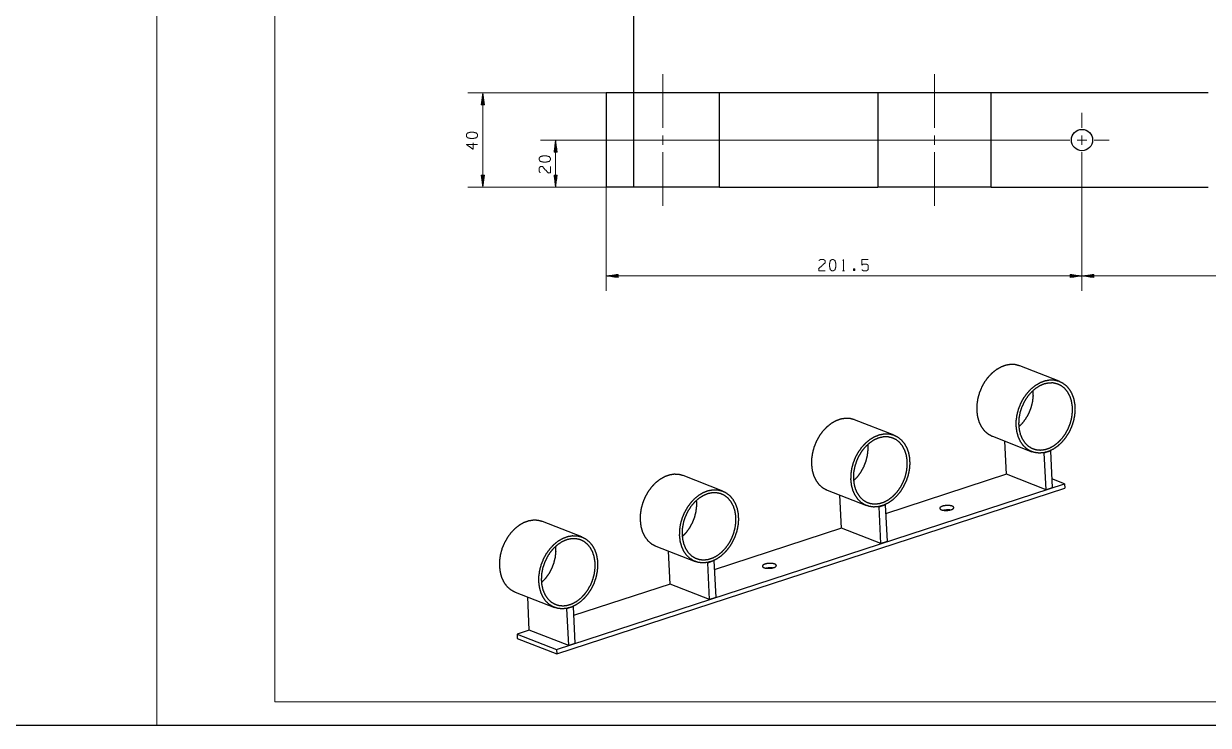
# Model space of a CAD drawing. Header units: millimetres. Extents: x 2210 to 79821, y -19430 to 2344.
# Drawn here: x 12278.5 to 12529.4, y 1492.8 to 1641.3 of the extents above; entities that cross this region are included whole.
import ezdxf

# ---------------------------------------------------------------- set-up
doc = ezdxf.new("R2010")
doc.units = ezdxf.units.MM
doc.layers.add('101', color=7, linetype='Continuous', true_color=0xffffff)

msp = doc.modelspace()

# ---------------------------------------------------------------- linework, layer by layer
for p, q in [((12407.61, 1682.01), (12407.61, 1606.69)), ((2209.78, 1492.82), (13049.16, 1492.82))]:
    msp.add_line(p, q)
at = {"layer": '101', "color": 133, "linetype": 'Continuous', "lineweight": 18}
for p, q in [((12306.67, 1789.82), (12306.67, 1492.82)), ((12331.67, 1784.82), (12331.67, 1497.82)), ((12331.67, 1497.82), (12721.67, 1497.82)), ((12306.67, 1492.82), (12726.67, 1492.82))]:
    msp.add_line(p, q, dxfattribs=at)
at = {"layer": '101', "color": 22, "linetype": 'Continuous', "lineweight": 18}
for p, q in [((12401.86, 1626.69), (12372.55, 1626.69)), ((12375.72, 1626.69), (12375.39, 1624.15)), ((12375.59, 1624.15), (12375.59, 1625.72)), ((12375.64, 1624.15), (12375.64, 1626.11)), ((12375.7, 1624.15), (12375.7, 1626.5)), ((12376.06, 1624.15), (12375.72, 1626.69)), ((12375.72, 1606.69), (12375.72, 1626.69)), ((12375.75, 1624.15), (12375.75, 1626.5)), ((12375.8, 1624.15), (12375.8, 1626.11)), ((12375.85, 1624.15), (12375.85, 1625.72)), ((12375.39, 1624.15), (12375.39, 1624.18)), ((12375.39, 1624.15), (12375.39, 1624.18)), ((12375.39, 1624.15), (12376.06, 1624.15)), ((12375.44, 1624.15), (12375.44, 1624.57)), ((12375.49, 1624.15), (12375.49, 1624.95)), ((12375.54, 1624.15), (12375.54, 1625.34)), ((12375.9, 1624.15), (12375.9, 1625.34)), ((12375.95, 1624.15), (12375.95, 1624.95)), ((12376, 1624.15), (12376, 1624.57)), ((12376.05, 1624.15), (12376.05, 1624.18)), ((12376.05, 1624.15), (12376.05, 1624.18)), ((12496.84, 1616.69), (12387.96, 1616.69)), ((12391.14, 1616.69), (12390.81, 1614.15)), ((12391.01, 1614.15), (12391.01, 1615.72)), ((12391.06, 1614.15), (12391.06, 1616.11)), ((12391.11, 1614.15), (12391.11, 1616.5)), ((12391.47, 1614.15), (12391.14, 1616.69)), ((12391.14, 1606.69), (12391.14, 1616.69)), ((12391.16, 1614.15), (12391.16, 1616.5)), ((12391.22, 1614.15), (12391.22, 1616.11)), ((12391.27, 1614.15), (12391.27, 1615.72)), ((12390.81, 1614.15), (12390.81, 1614.18)), ((12390.81, 1614.15), (12390.81, 1614.18)), ((12390.81, 1614.15), (12391.47, 1614.15)), ((12390.86, 1614.15), (12390.86, 1614.57)), ((12390.91, 1614.15), (12390.91, 1614.95)), ((12390.96, 1614.15), (12390.96, 1615.34)), ((12391.32, 1614.15), (12391.32, 1615.34)), ((12391.37, 1614.15), (12391.37, 1614.95)), ((12391.42, 1614.15), (12391.42, 1614.57)), ((12391.47, 1614.15), (12391.47, 1614.18)), ((12391.47, 1614.15), (12391.47, 1614.18)), ((12502.61, 1610.92), (12502.61, 1584.75)), ((12502.61, 1610.92), (12502.61, 1584.75)), ((12375.39, 1609.23), (12375.39, 1609.2)), ((12375.39, 1609.23), (12375.39, 1609.2)), ((12375.39, 1609.23), (12375.72, 1606.69)), ((12376.06, 1609.23), (12375.39, 1609.23)), ((12375.44, 1609.23), (12375.44, 1608.81)), ((12375.49, 1609.23), (12375.49, 1608.42)), ((12375.54, 1609.23), (12375.54, 1608.04)), ((12375.59, 1609.23), (12375.59, 1607.65)), ((12375.64, 1609.23), (12375.64, 1607.27)), ((12375.7, 1609.23), (12375.7, 1606.88)), ((12375.72, 1606.69), (12376.06, 1609.23)), ((12375.75, 1609.23), (12375.75, 1606.88)), ((12375.8, 1609.23), (12375.8, 1607.27)), ((12375.85, 1609.23), (12375.85, 1607.65)), ((12375.9, 1609.23), (12375.9, 1608.04)), ((12375.95, 1609.23), (12375.95, 1608.42)), ((12376, 1609.23), (12376, 1608.81)), ((12376.05, 1609.23), (12376.05, 1609.2)), ((12376.05, 1609.23), (12376.05, 1609.2)), ((12390.81, 1609.23), (12390.81, 1609.2)), ((12390.81, 1609.23), (12390.81, 1609.2)), ((12390.81, 1609.23), (12391.14, 1606.69)), ((12391.47, 1609.23), (12390.81, 1609.23)), ((12390.86, 1609.23), (12390.86, 1608.81)), ((12390.91, 1609.23), (12390.91, 1608.42)), ((12390.96, 1609.23), (12390.96, 1608.04)), ((12391.01, 1609.23), (12391.01, 1607.65)), ((12391.06, 1609.23), (12391.06, 1607.27)), ((12391.11, 1609.23), (12391.11, 1606.88)), ((12391.14, 1606.69), (12391.47, 1609.23)), ((12391.16, 1609.23), (12391.16, 1606.88)), ((12391.22, 1609.23), (12391.22, 1607.27)), ((12391.27, 1609.23), (12391.27, 1607.65)), ((12391.32, 1609.23), (12391.32, 1608.04)), ((12391.37, 1609.23), (12391.37, 1608.42)), ((12391.42, 1609.23), (12391.42, 1608.81)), ((12391.47, 1609.23), (12391.47, 1609.2)), ((12391.47, 1609.23), (12391.47, 1609.2)), ((12401.86, 1606.69), (12372.55, 1606.69)), ((12401.86, 1606.69), (12387.96, 1606.69)), ((12401.86, 1606.69), (12401.86, 1584.75)), ((12404.4, 1588.26), (12401.86, 1587.93)), ((12502.61, 1587.93), (12401.86, 1587.93)), ((12401.86, 1587.93), (12404.4, 1587.59)), ((12404.4, 1587.95), (12402.05, 1587.95)), ((12404.4, 1587.9), (12402.05, 1587.9)), ((12404.4, 1588), (12402.44, 1588)), ((12404.4, 1588.05), (12402.82, 1588.05)), ((12404.4, 1588.11), (12403.21, 1588.11)), ((12404.4, 1588.16), (12403.59, 1588.16)), ((12404.4, 1588.21), (12403.98, 1588.21)), ((12404.4, 1588.26), (12404.37, 1588.26)), ((12404.4, 1588.26), (12404.37, 1588.26)), ((12404.4, 1587.59), (12404.4, 1588.26)), ((12500.07, 1588.26), (12500.1, 1588.26)), ((12500.07, 1588.26), (12500.1, 1588.26)), ((12500.07, 1588.26), (12500.07, 1587.59)), ((12502.61, 1587.93), (12500.07, 1588.26)), ((12500.07, 1588.21), (12500.49, 1588.21)), ((12500.07, 1588.16), (12500.87, 1588.16)), ((12500.07, 1588.11), (12501.26, 1588.11)), ((12500.07, 1588.05), (12501.64, 1588.05)), ((12500.07, 1588), (12502.03, 1588)), ((12500.07, 1587.95), (12502.42, 1587.95)), ((12500.07, 1587.59), (12502.61, 1587.93)), ((12500.07, 1587.9), (12502.42, 1587.9)), ((12505.15, 1588.26), (12502.61, 1587.93)), ((12502.61, 1587.93), (12505.15, 1587.59)), ((12502.61, 1587.93), (12575.11, 1587.93)), ((12505.15, 1587.95), (12502.8, 1587.95)), ((12505.15, 1587.9), (12502.8, 1587.9)), ((12505.15, 1588), (12503.19, 1588)), ((12505.15, 1588.05), (12503.57, 1588.05)), ((12505.15, 1588.11), (12503.96, 1588.11)), ((12505.15, 1588.16), (12504.34, 1588.16)), ((12505.15, 1588.21), (12504.73, 1588.21)), ((12505.15, 1588.26), (12505.12, 1588.26)), ((12505.15, 1588.26), (12505.12, 1588.26)), ((12505.15, 1587.59), (12505.15, 1588.26)), ((12404.4, 1587.85), (12402.44, 1587.85)), ((12404.4, 1587.8), (12402.82, 1587.8)), ((12404.4, 1587.75), (12403.21, 1587.75)), ((12404.4, 1587.7), (12403.59, 1587.7)), ((12404.4, 1587.65), (12403.98, 1587.65)), ((12404.4, 1587.6), (12404.37, 1587.6)), ((12404.4, 1587.6), (12404.37, 1587.6)), ((12500.07, 1587.85), (12502.03, 1587.85)), ((12500.07, 1587.8), (12501.64, 1587.8)), ((12500.07, 1587.75), (12501.26, 1587.75)), ((12500.07, 1587.7), (12500.87, 1587.7)), ((12500.07, 1587.65), (12500.49, 1587.65)), ((12500.07, 1587.6), (12500.1, 1587.6)), ((12500.07, 1587.6), (12500.1, 1587.6)), ((12505.15, 1587.85), (12503.19, 1587.85)), ((12505.15, 1587.8), (12503.57, 1587.8)), ((12505.15, 1587.75), (12503.96, 1587.75)), ((12505.15, 1587.7), (12504.34, 1587.7)), ((12505.15, 1587.65), (12504.73, 1587.65)), ((12505.15, 1587.6), (12505.12, 1587.6)), ((12505.15, 1587.6), (12505.12, 1587.6))]:
    msp.add_line(p, q, dxfattribs=at)
at = {"layer": '101', "color": 163, "linetype": 'Continuous', "lineweight": 25}
for p, q in [((12401.86, 1626.69), (12401.86, 1606.69)), ((12459.36, 1626.69), (12425.86, 1626.69)), ((12425.86, 1606.69), (12425.86, 1626.69)), ((12459.36, 1626.69), (12459.36, 1606.69)), ((12529.36, 1626.69), (12483.36, 1626.69)), ((12483.36, 1606.69), (12483.36, 1626.69)), ((12425.86, 1606.69), (12459.36, 1606.69)), ((12483.36, 1606.69), (12529.36, 1606.69)), ((12497.81, 1565.64), (12489.44, 1568.9)), ((12462.82, 1554.23), (12454.46, 1557.49)), ((12483.63, 1553.99), (12491.99, 1550.73)), ((12486.65, 1545.95), (12486.3, 1552.95)), ((12494.62, 1550.49), (12494.55, 1550.51)), ((12494.62, 1550.49), (12495.92, 1550.91)), ((12495.01, 1542.69), (12494.62, 1550.49)), ((12495.92, 1550.91), (12495.87, 1550.93)), ((12495.92, 1550.91), (12496.31, 1543.11)), ((12426.53, 1542.4), (12418.17, 1545.66)), ((12486.65, 1545.95), (12461.03, 1537.59)), ((12495.01, 1542.69), (12486.65, 1545.95)), ((12391.35, 1508.88), (12498.9, 1543.96)), ((12391.39, 1507.94), (12498.95, 1543.02)), ((12496.31, 1543.11), (12495.01, 1542.69)), ((12498.9, 1543.96), (12496.22, 1545)), ((12498.9, 1543.96), (12498.95, 1543.02)), ((12448.64, 1542.58), (12457, 1539.32)), ((12451.66, 1534.54), (12451.32, 1541.54)), ((12459.64, 1539.08), (12459.57, 1539.1)), ((12459.64, 1539.08), (12460.93, 1539.5)), ((12460.03, 1531.28), (12459.64, 1539.08)), ((12460.93, 1539.5), (12460.88, 1539.52)), ((12460.93, 1539.5), (12461.32, 1531.7)), ((12396.73, 1532.68), (12388.37, 1535.94)), ((12451.66, 1534.54), (12424.75, 1525.76)), ((12460.03, 1531.28), (12451.66, 1534.54)), ((12412.36, 1530.75), (12420.72, 1527.49)), ((12461.32, 1531.7), (12460.03, 1531.28)), ((12415.38, 1522.71), (12415.03, 1529.71)), ((12423.35, 1527.24), (12424.65, 1527.67)), ((12424.65, 1527.67), (12424.6, 1527.69)), ((12424.65, 1527.67), (12425.04, 1519.87)), ((12423.35, 1527.24), (12423.28, 1527.27)), ((12423.74, 1519.45), (12423.35, 1527.24)), ((12415.38, 1522.71), (12394.94, 1516.04)), ((12423.74, 1519.45), (12415.38, 1522.71)), ((12382.55, 1521.03), (12390.92, 1517.77)), ((12385.58, 1512.99), (12385.23, 1519.99)), ((12393.55, 1517.52), (12394.84, 1517.95)), ((12394.84, 1517.95), (12394.8, 1517.97)), ((12394.84, 1517.95), (12395.23, 1510.15)), ((12425.04, 1519.87), (12423.74, 1519.45)), ((12393.55, 1517.52), (12393.48, 1517.55)), ((12393.94, 1509.73), (12393.55, 1517.52)), ((12385.58, 1512.99), (12382.99, 1512.14)), ((12393.94, 1509.73), (12385.58, 1512.99)), ((12382.99, 1512.14), (12383.03, 1511.21)), ((12382.99, 1512.14), (12391.35, 1508.88)), ((12383.03, 1511.21), (12391.39, 1507.94)), ((12395.23, 1510.15), (12393.94, 1509.73)), ((12391.35, 1508.88), (12391.39, 1507.94))]:
    msp.add_line(p, q, dxfattribs=at)
at = {"layer": '101', "color": 151, "linetype": 'Continuous', "lineweight": 18}
for p, q in [((12502.61, 1619.28), (12502.61, 1622.45)), ((12413.86, 1617.69), (12413.86, 1615.68)), ((12471.36, 1617.69), (12471.36, 1615.68)), ((12500.02, 1616.69), (12496.84, 1616.69)), ((12501.61, 1616.69), (12503.61, 1616.69)), ((12502.61, 1615.68), (12502.61, 1617.69)), ((12505.2, 1616.69), (12508.37, 1616.69)), ((12502.61, 1614.1), (12502.61, 1610.92))]:
    msp.add_line(p, q, dxfattribs=at)
at = {"layer": '101', "color": 72, "linetype": 'Continuous', "lineweight": 18}
for p, q in [((12451.89, 1589.02), (12452.31, 1589.02)), ((12454.29, 1589.47), (12454.45, 1589.05))]:
    msp.add_line(p, q, dxfattribs=at)
at = {"layer": '101', "color": 163, "linetype": 'Continuous', "lineweight": 25}
msp.add_circle((12502.61, 1616.69), 2.25, dxfattribs=at)
at = {"layer": '101', "color": 151, "linetype": 'Continuous', "lineweight": 18}
for points, knots in [([(12413.86, 1630.61), (12413.86, 1629.03), (12413.86, 1619.28)], [0, 0, 0.140063, 1, 1]), ([(12471.36, 1630.61), (12471.36, 1629.03), (12471.36, 1619.28)], [0, 0, 0.140063, 1, 1]), ([(12413.86, 1614.1), (12413.86, 1605.94), (12413.86, 1602.76)], [0, 0, 0.719874, 1, 1]), ([(12471.36, 1614.1), (12471.36, 1605.94), (12471.36, 1602.76)], [0, 0, 0.719874, 1, 1])]:
    msp.add_open_spline(points, degree=1, knots=knots, dxfattribs=at)
at = {"layer": '101', "color": 163, "linetype": 'Continuous', "lineweight": 25}
for points, knots in [([(12425.86, 1626.69), (12425.45, 1626.69), (12424.25, 1626.69), (12422.34, 1626.69), (12419.86, 1626.69), (12416.96, 1626.69), (12413.86, 1626.69), (12410.75, 1626.69), (12407.86, 1626.69), (12405.37, 1626.69), (12404.34, 1626.69), (12402.77, 1626.69), (12401.96, 1626.69), (12401.86, 1626.69)], [0, 0, 0.017037, 0.066987, 0.146447, 0.25, 0.370591, 0.5, 0.629409, 0.75, 0.853553, 0.896677, 0.96194, 0.995722, 1, 1]), ([(12483.36, 1626.69), (12483.26, 1626.69), (12482.44, 1626.69), (12480.88, 1626.69), (12478.66, 1626.69), (12475.95, 1626.69), (12472.92, 1626.69), (12469.79, 1626.69), (12466.77, 1626.69), (12464.05, 1626.69), (12461.84, 1626.69), (12460.27, 1626.69), (12459.46, 1626.69), (12459.36, 1626.69)], [0, 0, 0.004278, 0.038061, 0.103324, 0.195619, 0.308659, 0.434737, 0.565263, 0.691342, 0.804381, 0.896677, 0.96194, 0.995722, 1, 1]), ([(12425.86, 1606.69), (12425.45, 1606.69), (12424.25, 1606.69), (12422.34, 1606.69), (12419.86, 1606.69), (12416.96, 1606.69), (12413.86, 1606.69), (12410.75, 1606.69), (12407.86, 1606.69), (12405.37, 1606.69), (12404.34, 1606.69), (12402.77, 1606.69), (12401.96, 1606.69), (12401.86, 1606.69)], [0, 0, 0.017037, 0.066987, 0.146447, 0.25, 0.370591, 0.5, 0.629409, 0.75, 0.853553, 0.896677, 0.96194, 0.995722, 1, 1]), ([(12483.36, 1606.69), (12483.26, 1606.69), (12482.44, 1606.69), (12480.88, 1606.69), (12478.66, 1606.69), (12475.95, 1606.69), (12472.92, 1606.69), (12469.79, 1606.69), (12466.77, 1606.69), (12464.05, 1606.69), (12461.84, 1606.69), (12460.27, 1606.69), (12459.46, 1606.69), (12459.36, 1606.69)], [0, 0, 0.004278, 0.038061, 0.103324, 0.195619, 0.308659, 0.434737, 0.565263, 0.691342, 0.804381, 0.896677, 0.96194, 0.995722, 1, 1]), ([(12489.44, 1568.9), (12488.51, 1569.15), (12487.53, 1569.2), (12486.52, 1569.04), (12485.51, 1568.68), (12484.53, 1568.13), (12483.6, 1567.4), (12482.75, 1566.52), (12481.99, 1565.5), (12481.36, 1564.37), (12480.87, 1563.17), (12480.52, 1561.92), (12480.34, 1560.66), (12480.32, 1559.42)], [0, 0, 0.063275, 0.127885, 0.194956, 0.265253, 0.339125, 0.416525, 0.497067, 0.580092, 0.664748, 0.750066, 0.835025, 0.918635, 1, 1]), ([(12488.68, 1556.16), (12488.82, 1554.98), (12489.12, 1553.89), (12489.57, 1552.91), (12490.15, 1552.07), (12490.86, 1551.38), (12491.67, 1550.87), (12492.57, 1550.55), (12493.53, 1550.43), (12494.52, 1550.51), (12495.52, 1550.79), (12496.51, 1551.26), (12497.45, 1551.9), (12498.33, 1552.72), (12499.12, 1553.67), (12499.8, 1554.74), (12500.36, 1555.9), (12500.77, 1557.12), (12501.03, 1558.36), (12501.13, 1559.61), (12501.07, 1560.81), (12500.85, 1561.95), (12500.47, 1562.99), (12499.96, 1563.9), (12499.31, 1564.67), (12498.54, 1565.27), (12497.68, 1565.68), (12496.75, 1565.91), (12495.78, 1565.93), (12494.78, 1565.75), (12493.78, 1565.37), (12492.81, 1564.81), (12491.89, 1564.08), (12491.06, 1563.2), (12490.32, 1562.18), (12489.7, 1561.06), (12489.22, 1559.87), (12488.88, 1558.63), (12488.7, 1557.38), (12488.68, 1556.16)], [0, 0, 0.02694, 0.05271, 0.077255, 0.100648, 0.123101, 0.144953, 0.166637, 0.188611, 0.21129, 0.234979, 0.259854, 0.28595, 0.313183, 0.341366, 0.37024, 0.399491, 0.428781, 0.45777, 0.486138, 0.513609, 0.539978, 0.565134, 0.589086, 0.611973, 0.634076, 0.655787, 0.67756, 0.699841, 0.722994, 0.747263, 0.772752, 0.799434, 0.827171, 0.855736, 0.884839, 0.914153, 0.943334, 0.97205, 1, 1]), ([(12494.56, 1565.05), (12495.52, 1565.26), (12496.48, 1565.28), (12497.38, 1565.08), (12498.21, 1564.69), (12498.95, 1564.12), (12499.57, 1563.37), (12500.06, 1562.47), (12500.4, 1561.45), (12500.58, 1560.33), (12500.6, 1559.16), (12500.45, 1557.95), (12500.14, 1556.76), (12499.69, 1555.6), (12499.09, 1554.52), (12498.38, 1553.54), (12497.56, 1552.7), (12496.67, 1552.01), (12495.72, 1551.5), (12494.76, 1551.19), (12493.79, 1551.08), (12492.86, 1551.17), (12491.99, 1551.46), (12491.2, 1551.94), (12490.52, 1552.61), (12489.96, 1553.44), (12489.55, 1554.4), (12489.29, 1555.47), (12489.19, 1556.62), (12489.25, 1557.81), (12489.48, 1559.02), (12489.86, 1560.2), (12490.39, 1561.32), (12491.05, 1562.36), (12491.82, 1563.27), (12492.68, 1564.04), (12493.6, 1564.64), (12494.56, 1565.05)], [0, 0, 0.02465, 0.048266, 0.071255, 0.094129, 0.117423, 0.141595, 0.166965, 0.193683, 0.221734, 0.250964, 0.281106, 0.311822, 0.342722, 0.373407, 0.403491, 0.432637, 0.46059, 0.487203, 0.512474, 0.536565, 0.559809, 0.582672, 0.605692, 0.629375, 0.654117, 0.680153, 0.707549, 0.736216, 0.765941, 0.796416, 0.827274, 0.858116, 0.888546, 0.9182, 0.946775, 0.974068, 1, 1]), ([(12492.21, 1563.65), (12492.24, 1562.47), (12492.1, 1561.27), (12491.8, 1560.06), (12491.34, 1558.9), (12490.75, 1557.81), (12490.04, 1556.83), (12489.22, 1555.98)], [0, 0, 0.13837, 0.281154, 0.426734, 0.573271, 0.718851, 0.861633, 1, 1]), ([(12454.46, 1557.49), (12453.52, 1557.74), (12452.54, 1557.79), (12451.53, 1557.63), (12450.52, 1557.27), (12449.54, 1556.72), (12448.61, 1555.99), (12447.76, 1555.11), (12447.01, 1554.09), (12446.38, 1552.96), (12445.88, 1551.76), (12445.54, 1550.51), (12445.35, 1549.25), (12445.33, 1548.01)], [0, 0, 0.063273, 0.127884, 0.194956, 0.265252, 0.339124, 0.416525, 0.497066, 0.580092, 0.664748, 0.750065, 0.835025, 0.918635, 1, 1]), ([(12480.32, 1559.42), (12480.47, 1558.17), (12480.8, 1557.03), (12481.3, 1556.01), (12481.95, 1555.15), (12482.74, 1554.47), (12483.63, 1553.99)], [0, 0, 0.186732, 0.364802, 0.533874, 0.694678, 0.849089, 1, 1]), ([(12453.69, 1544.75), (12453.83, 1543.57), (12454.13, 1542.48), (12454.58, 1541.5), (12455.16, 1540.66), (12455.87, 1539.97), (12456.69, 1539.46), (12457.58, 1539.14), (12458.54, 1539.02), (12459.53, 1539.1), (12460.54, 1539.38), (12461.52, 1539.85), (12462.47, 1540.49), (12463.34, 1541.31), (12464.13, 1542.26), (12464.81, 1543.33), (12465.37, 1544.49), (12465.78, 1545.71), (12466.04, 1546.95), (12466.14, 1548.19), (12466.08, 1549.4), (12465.86, 1550.54), (12465.49, 1551.58), (12464.97, 1552.49), (12464.32, 1553.26), (12463.56, 1553.86), (12462.7, 1554.27), (12461.77, 1554.5), (12460.79, 1554.52), (12459.79, 1554.34), (12458.79, 1553.96), (12457.82, 1553.4), (12456.91, 1552.67), (12456.07, 1551.78), (12455.33, 1550.77), (12454.71, 1549.65), (12454.23, 1548.46), (12453.89, 1547.22), (12453.71, 1545.97), (12453.69, 1544.75)], [0, 0, 0.02694, 0.05271, 0.077255, 0.100648, 0.123101, 0.144953, 0.166637, 0.188611, 0.21129, 0.234979, 0.259854, 0.28595, 0.313183, 0.341367, 0.37024, 0.399491, 0.428782, 0.45777, 0.486138, 0.513609, 0.539978, 0.565134, 0.589085, 0.611973, 0.634076, 0.655787, 0.67756, 0.69984, 0.722994, 0.747263, 0.772752, 0.799434, 0.827171, 0.855736, 0.884839, 0.914153, 0.943334, 0.97205, 1, 1]), ([(12459.57, 1553.64), (12460.54, 1553.85), (12461.49, 1553.87), (12462.39, 1553.67), (12463.23, 1553.28), (12463.96, 1552.71), (12464.59, 1551.96), (12465.07, 1551.06), (12465.41, 1550.04), (12465.59, 1548.92), (12465.61, 1547.75), (12465.46, 1546.54), (12465.16, 1545.35), (12464.7, 1544.19), (12464.1, 1543.11), (12463.39, 1542.13), (12462.57, 1541.29), (12461.68, 1540.6), (12460.74, 1540.09), (12459.77, 1539.78), (12458.81, 1539.67), (12457.87, 1539.76), (12457, 1540.05), (12456.21, 1540.53), (12455.53, 1541.2), (12454.97, 1542.03), (12454.56, 1542.99), (12454.3, 1544.06), (12454.2, 1545.21), (12454.26, 1546.4), (12454.49, 1547.61), (12454.88, 1548.79), (12455.4, 1549.91), (12456.06, 1550.95), (12456.83, 1551.86), (12457.69, 1552.63), (12458.61, 1553.23), (12459.57, 1553.64)], [0, 0, 0.02465, 0.048266, 0.071255, 0.094129, 0.117423, 0.141595, 0.166965, 0.193683, 0.221734, 0.250964, 0.281106, 0.311822, 0.342722, 0.373407, 0.403491, 0.432638, 0.46059, 0.487203, 0.512474, 0.536565, 0.559809, 0.582672, 0.605692, 0.629375, 0.654117, 0.680153, 0.707549, 0.736216, 0.765941, 0.796416, 0.827274, 0.858116, 0.888546, 0.9182, 0.946775, 0.974068, 1, 1]), ([(12457.23, 1552.24), (12457.25, 1551.06), (12457.11, 1549.86), (12456.81, 1548.65), (12456.36, 1547.49), (12455.76, 1546.4), (12455.05, 1545.42), (12454.23, 1544.57)], [0, 0, 0.13837, 0.281153, 0.426734, 0.573271, 0.718851, 0.861632, 1, 1]), ([(12445.33, 1548.01), (12445.48, 1546.76), (12445.81, 1545.62), (12446.31, 1544.6), (12446.96, 1543.74), (12447.75, 1543.06), (12448.64, 1542.58)], [0, 0, 0.186732, 0.364802, 0.533873, 0.694677, 0.849089, 1, 1]), ([(12418.17, 1545.66), (12417.24, 1545.91), (12416.26, 1545.95), (12415.25, 1545.79), (12414.24, 1545.44), (12413.25, 1544.88), (12412.33, 1544.16), (12411.47, 1543.27), (12410.72, 1542.25), (12410.09, 1541.13), (12409.6, 1539.93), (12409.25, 1538.68), (12409.07, 1537.42), (12409.05, 1536.18)], [0, 0, 0.063273, 0.127884, 0.194956, 0.265252, 0.339124, 0.416525, 0.497067, 0.580092, 0.664748, 0.750065, 0.835025, 0.918635, 1, 1]), ([(12417.41, 1532.91), (12417.55, 1531.74), (12417.85, 1530.65), (12418.29, 1529.67), (12418.88, 1528.82), (12419.59, 1528.14), (12420.4, 1527.63), (12421.3, 1527.31), (12422.26, 1527.19), (12423.25, 1527.27), (12424.25, 1527.54), (12425.24, 1528.01), (12426.18, 1528.66), (12427.06, 1529.47), (12427.85, 1530.43), (12428.53, 1531.5), (12429.08, 1532.66), (12429.5, 1533.87), (12429.76, 1535.12), (12429.86, 1536.36), (12429.8, 1537.57), (12429.58, 1538.7), (12429.2, 1539.74), (12428.68, 1540.66), (12428.03, 1541.43), (12427.27, 1542.03), (12426.41, 1542.44), (12425.48, 1542.66), (12424.5, 1542.68), (12423.5, 1542.51), (12422.51, 1542.13), (12421.54, 1541.57), (12420.62, 1540.84), (12419.79, 1539.95), (12419.05, 1538.94), (12418.43, 1537.82), (12417.95, 1536.63), (12417.61, 1535.39), (12417.43, 1534.14), (12417.41, 1532.91)], [0, 0, 0.02694, 0.05271, 0.077255, 0.100648, 0.123101, 0.144953, 0.166637, 0.188611, 0.21129, 0.234979, 0.259854, 0.28595, 0.313183, 0.341367, 0.37024, 0.399491, 0.428782, 0.45777, 0.486138, 0.513609, 0.539978, 0.565134, 0.589086, 0.611973, 0.634076, 0.655787, 0.67756, 0.69984, 0.722994, 0.747263, 0.772752, 0.799434, 0.827171, 0.855736, 0.884839, 0.914153, 0.943334, 0.97205, 1, 1]), ([(12423.28, 1541.81), (12424.25, 1542.02), (12425.2, 1542.03), (12426.11, 1541.84), (12426.94, 1541.45), (12427.68, 1540.87), (12428.3, 1540.12), (12428.79, 1539.23), (12429.13, 1538.21), (12429.31, 1537.09), (12429.33, 1535.92), (12429.18, 1534.71), (12428.87, 1533.51), (12428.42, 1532.36), (12427.82, 1531.27), (12427.1, 1530.3), (12426.29, 1529.45), (12425.4, 1528.77), (12424.45, 1528.26), (12423.49, 1527.95), (12422.52, 1527.83), (12421.59, 1527.92), (12420.72, 1528.22), (12419.93, 1528.7), (12419.25, 1529.37), (12418.69, 1530.19), (12418.28, 1531.16), (12418.02, 1532.23), (12417.92, 1533.38), (12417.98, 1534.57), (12418.21, 1535.78), (12418.59, 1536.96), (12419.12, 1538.08), (12419.78, 1539.11), (12420.55, 1540.03), (12421.4, 1540.79), (12422.33, 1541.39), (12423.28, 1541.81)], [0, 0, 0.02465, 0.048266, 0.071255, 0.094129, 0.117422, 0.141595, 0.166965, 0.193683, 0.221734, 0.250963, 0.281106, 0.311822, 0.342722, 0.373407, 0.403491, 0.432637, 0.46059, 0.487203, 0.512474, 0.536565, 0.559808, 0.582672, 0.605692, 0.629375, 0.654117, 0.680153, 0.707549, 0.736216, 0.765941, 0.796416, 0.827274, 0.858116, 0.888546, 0.9182, 0.946775, 0.974068, 1, 1]), ([(12420.94, 1540.41), (12420.97, 1539.23), (12420.83, 1538.02), (12420.53, 1536.82), (12420.07, 1535.66), (12419.48, 1534.57), (12418.77, 1533.59), (12417.95, 1532.74)], [0, 0, 0.13837, 0.281154, 0.426734, 0.573271, 0.71885, 0.861632, 1, 1]), ([(12475.15, 1539.21), (12475.41, 1539.05), (12475.48, 1538.86), (12475.35, 1538.67), (12475.03, 1538.49), (12474.57, 1538.37), (12474.04, 1538.3), (12473.49, 1538.31), (12473.01, 1538.38), (12472.67, 1538.52), (12472.5, 1538.69), (12472.53, 1538.89), (12472.76, 1539.07), (12473.16, 1539.23), (12473.67, 1539.32), (12474.22, 1539.35), (12474.74, 1539.31), (12475.15, 1539.21)], [0, 0, 0.045594, 0.0755, 0.110542, 0.164445, 0.235519, 0.316426, 0.397716, 0.46987, 0.525293, 0.561609, 0.590979, 0.635036, 0.698214, 0.775306, 0.857633, 0.935476, 1, 1]), ([(12474.68, 1538.39), (12474.01, 1538.41), (12473.34, 1538.32)], [0, 0, 0.499995, 1, 1]), ([(12388.37, 1535.94), (12387.44, 1536.19), (12386.45, 1536.23), (12385.44, 1536.07), (12384.43, 1535.72), (12383.45, 1535.16), (12382.52, 1534.44), (12381.67, 1533.55), (12380.92, 1532.53), (12380.29, 1531.41), (12379.79, 1530.21), (12379.45, 1528.96), (12379.26, 1527.7), (12379.24, 1526.46)], [0, 0, 0.063274, 0.127885, 0.194956, 0.265252, 0.339124, 0.416525, 0.497067, 0.580092, 0.664748, 0.750065, 0.835025, 0.918635, 1, 1]), ([(12409.05, 1536.18), (12409.2, 1534.93), (12409.53, 1533.78), (12410.03, 1532.76), (12410.68, 1531.9), (12411.46, 1531.22), (12412.36, 1530.75)], [0, 0, 0.186732, 0.364802, 0.533873, 0.694677, 0.849089, 1, 1]), ([(12387.6, 1523.19), (12387.74, 1522.02), (12388.04, 1520.93), (12388.49, 1519.95), (12389.07, 1519.1), (12389.78, 1518.42), (12390.6, 1517.91), (12391.49, 1517.59), (12392.45, 1517.47), (12393.44, 1517.55), (12394.45, 1517.82), (12395.43, 1518.29), (12396.38, 1518.94), (12397.26, 1519.75), (12398.05, 1520.71), (12398.73, 1521.78), (12399.28, 1522.94), (12399.69, 1524.15), (12399.95, 1525.4), (12400.05, 1526.64), (12399.99, 1527.85), (12399.77, 1528.98), (12399.4, 1530.02), (12398.88, 1530.94), (12398.23, 1531.71), (12397.47, 1532.31), (12396.61, 1532.72), (12395.68, 1532.94), (12394.7, 1532.96), (12393.7, 1532.79), (12392.7, 1532.41), (12391.73, 1531.85), (12390.82, 1531.12), (12389.98, 1530.23), (12389.24, 1529.22), (12388.63, 1528.1), (12388.14, 1526.91), (12387.8, 1525.67), (12387.62, 1524.42), (12387.6, 1523.19)], [0, 0, 0.02694, 0.05271, 0.077255, 0.100648, 0.123101, 0.144953, 0.166637, 0.188611, 0.21129, 0.234979, 0.259854, 0.28595, 0.313183, 0.341367, 0.37024, 0.399491, 0.428782, 0.45777, 0.486138, 0.513609, 0.539978, 0.565134, 0.589086, 0.611973, 0.634076, 0.655787, 0.67756, 0.69984, 0.722994, 0.747263, 0.772752, 0.799434, 0.827171, 0.855736, 0.884839, 0.914153, 0.943334, 0.97205, 1, 1]), ([(12393.48, 1532.09), (12394.45, 1532.3), (12395.4, 1532.31), (12396.3, 1532.12), (12397.14, 1531.73), (12397.88, 1531.15), (12398.5, 1530.4), (12398.99, 1529.51), (12399.32, 1528.49), (12399.5, 1527.37), (12399.52, 1526.2), (12399.37, 1524.99), (12399.07, 1523.79), (12398.61, 1522.64), (12398.02, 1521.55), (12397.3, 1520.58), (12396.48, 1519.73), (12395.59, 1519.05), (12394.65, 1518.54), (12393.68, 1518.23), (12392.72, 1518.11), (12391.79, 1518.2), (12390.91, 1518.5), (12390.13, 1518.98), (12389.44, 1519.65), (12388.89, 1520.47), (12388.47, 1521.44), (12388.21, 1522.51), (12388.11, 1523.66), (12388.18, 1524.85), (12388.4, 1526.06), (12388.79, 1527.24), (12389.32, 1528.36), (12389.97, 1529.39), (12390.74, 1530.31), (12391.6, 1531.07), (12392.52, 1531.67), (12393.48, 1532.09)], [0, 0, 0.02465, 0.048266, 0.071255, 0.094129, 0.117423, 0.141595, 0.166965, 0.193683, 0.221734, 0.250964, 0.281106, 0.311822, 0.342722, 0.373407, 0.403491, 0.432638, 0.46059, 0.487203, 0.512474, 0.536565, 0.559809, 0.582672, 0.605692, 0.629375, 0.654117, 0.680153, 0.707549, 0.736216, 0.765941, 0.796416, 0.827274, 0.858116, 0.888546, 0.918199, 0.946775, 0.974068, 1, 1]), ([(12391.14, 1530.69), (12391.16, 1529.51), (12391.02, 1528.3), (12390.72, 1527.1), (12390.27, 1525.94), (12389.68, 1524.85), (12388.96, 1523.87), (12388.15, 1523.02)], [0, 0, 0.13837, 0.281153, 0.426734, 0.573271, 0.71885, 0.861632, 1, 1]), ([(12379.24, 1526.46), (12379.4, 1525.21), (12379.73, 1524.06), (12380.22, 1523.04), (12380.87, 1522.18), (12381.66, 1521.51), (12382.55, 1521.03)], [0, 0, 0.186732, 0.364802, 0.533873, 0.694677, 0.84909, 1, 1]), ([(12437.57, 1526.95), (12437.84, 1526.79), (12437.9, 1526.6), (12437.77, 1526.41), (12437.45, 1526.24), (12436.99, 1526.11), (12436.46, 1526.05), (12435.91, 1526.05), (12435.43, 1526.13), (12435.09, 1526.26), (12434.92, 1526.44), (12434.95, 1526.63), (12435.18, 1526.82), (12435.58, 1526.97), (12436.09, 1527.07), (12436.64, 1527.1), (12437.16, 1527.06), (12437.57, 1526.95)], [0, 0, 0.045594, 0.0755, 0.110542, 0.164445, 0.235519, 0.316426, 0.397716, 0.46987, 0.525293, 0.561609, 0.590979, 0.635038, 0.698214, 0.775306, 0.857633, 0.935476, 1, 1]), ([(12437.1, 1526.14), (12436.43, 1526.16), (12435.76, 1526.07)], [0, 0, 0.499995, 1, 1])]:
    msp.add_open_spline(points, degree=1, knots=knots, dxfattribs=at)
at = {"layer": '101', "color": 72, "linetype": 'Continuous', "lineweight": 18}
for points, knots in [([(12374.63, 1617.85), (12374.38, 1618.19), (12373.68, 1618.37), (12373.2, 1618.37), (12372.48, 1618.19), (12372.25, 1617.85), (12372.25, 1617.52), (12372.48, 1617.18), (12373.2, 1617.01), (12373.68, 1617.02), (12374.38, 1617.18), (12374.63, 1617.52), (12374.63, 1617.85)], [0, 0, 0.067526, 0.183972, 0.260584, 0.380944, 0.446142, 0.500306, 0.565504, 0.685863, 0.762528, 0.87831, 0.945835, 1, 1]), ([(12373.68, 1616.09), (12373.68, 1614.75), (12372.25, 1615.75), (12374.63, 1615.75)], [0, 0, 0.24587, 0.565296, 1, 1]), ([(12390.05, 1612.85), (12389.8, 1613.19), (12389.1, 1613.37), (12388.62, 1613.37), (12387.9, 1613.19), (12387.67, 1612.85), (12387.67, 1612.52), (12387.9, 1612.18), (12388.62, 1612.01), (12389.1, 1612.02), (12389.8, 1612.18), (12390.05, 1612.52), (12390.05, 1612.85)], [0, 0, 0.067526, 0.183971, 0.260583, 0.380943, 0.446141, 0.500306, 0.565504, 0.685863, 0.762528, 0.878309, 0.945835, 1, 1]), ([(12387.9, 1609.75), (12387.67, 1610.07), (12387.67, 1610.75), (12387.9, 1611.09), (12388.37, 1611.09), (12389.57, 1609.73), (12390.05, 1609.75), (12390.05, 1611.09)], [0, 0, 0.069693, 0.192977, 0.265274, 0.350227, 0.67474, 0.759752, 1, 1]), ([(12446.88, 1591.17), (12447.2, 1591.4), (12447.89, 1591.4), (12448.22, 1591.17), (12448.22, 1590.7), (12446.86, 1589.5), (12446.88, 1589.02), (12448.22, 1589.02)], [0, 0, 0.069692, 0.192978, 0.265274, 0.350227, 0.674741, 0.759752, 1, 1]), ([(12449.98, 1589.02), (12450.32, 1589.27), (12450.5, 1589.97), (12450.5, 1590.45), (12450.32, 1591.17), (12449.98, 1591.4), (12449.65, 1591.4), (12449.31, 1591.17), (12449.14, 1590.45), (12449.15, 1589.97), (12449.31, 1589.27), (12449.65, 1589.02), (12449.98, 1589.02)], [0, 0, 0.067525, 0.183971, 0.260585, 0.380944, 0.446142, 0.500306, 0.565504, 0.685863, 0.76253, 0.87831, 0.945835, 1, 1]), ([(12451.96, 1591.2), (12452.1, 1591.4), (12452.1, 1589.02)], [0, 0, 0.093491, 1, 1]), ([(12455.97, 1589.25), (12456.3, 1589.02), (12456.99, 1589.02), (12457.33, 1589.25), (12457.33, 1590.2), (12456.99, 1590.45), (12456.3, 1590.45), (12455.97, 1590.22), (12455.97, 1591.4), (12457.33, 1591.4)], [0, 0, 0.062228, 0.168343, 0.23057, 0.376816, 0.441265, 0.54738, 0.609609, 0.790491, 1, 1]), ([(12454.29, 1589.05), (12454.45, 1589.05), (12454.54, 1589.27), (12454.45, 1589.47), (12454.29, 1589.47), (12454.2, 1589.27), (12454.29, 1589.05), (12454.45, 1589.47)], [0, 0, 0.093972, 0.236779, 0.365957, 0.459929, 0.589107, 0.731913, 1, 1])]:
    msp.add_open_spline(points, degree=1, knots=knots, dxfattribs=at)

doc.saveas('drawing.dxf')
